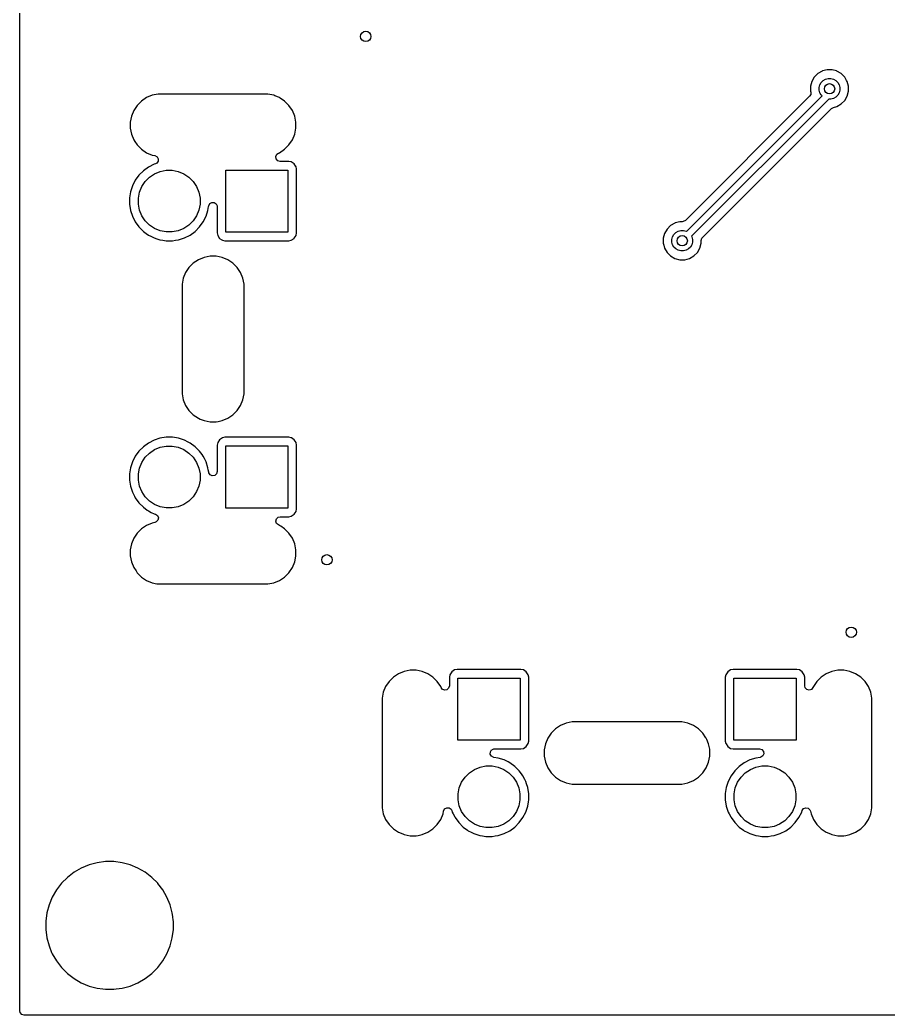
# Model space of a CAD drawing. Extents: x 45 to 205, y -97 to -37.
# Drawn here: x 45.4 to 70.57, y -96.6 to -67.75 of the extents above; entities that cross this region are included whole.
import ezdxf

# ---------------------------------------------------------------- set-up
doc = ezdxf.new("R2010")
doc.units = 0
doc.layers.add('BLACK', color=7, linetype='CONTINUOUS')

msp = doc.modelspace()

# ---------------------------------------------------------------- linework, layer by layer
at = {"layer": 'BLACK', "linetype": 'CONTINUOUS'}
for p, q in [((45.40049, -72.909518), (45.40049, -63.411374)), ((68.657538, -69.232124), (68.532015, -69.304595)), ((68.66902, -69.229047), (68.657538, -69.232124)), ((68.797552, -69.194607), (68.66902, -69.229047)), ((68.942502, -69.194607), (68.797552, -69.194607)), ((69.071033, -69.229047), (68.942502, -69.194607)), ((69.082516, -69.232124), (69.071033, -69.229047)), ((69.208038, -69.304595), (69.082515, -69.232124)), ((69.082515, -69.232124), (69.082516, -69.232124)), ((68.357043, -69.532622), (68.319527, -69.672632)), ((68.357044, -69.532618), (68.357043, -69.532622)), ((68.429515, -69.407095), (68.357044, -69.532618)), ((68.42952, -69.407089), (68.429515, -69.407095)), ((68.532009, -69.3046), (68.42952, -69.407089)), ((68.532015, -69.304595), (68.532009, -69.3046)), ((68.632021, -69.562479), (68.687399, -69.507101)), ((68.687399, -69.507101), (68.755222, -69.467943)), ((68.755222, -69.467943), (68.830869, -69.447674)), ((68.830869, -69.447674), (68.909185, -69.447674)), ((68.909185, -69.447674), (68.984832, -69.467943)), ((68.984832, -69.467943), (69.052655, -69.507101)), ((69.052655, -69.507101), (69.108033, -69.562479)), ((69.208044, -69.3046), (69.208038, -69.304595)), ((69.310533, -69.407089), (69.208044, -69.3046)), ((69.310538, -69.407095), (69.310533, -69.407089)), ((69.366212, -69.503526), (69.310538, -69.407095)), ((69.383011, -69.532622), (69.366212, -69.503526)), ((69.420527, -69.672632), (69.383011, -69.532622)), ((68.319527, -69.672632), (68.319527, -69.817582)), ((68.319527, -69.817582), (68.325779, -69.840918)), ((68.572594, -69.705949), (68.592863, -69.630302)), ((68.572594, -69.784265), (68.572594, -69.705949)), ((68.592863, -69.859912), (68.572594, -69.784265)), ((68.592863, -69.630302), (68.632021, -69.562479)), ((69.108033, -69.562479), (69.147191, -69.630302)), ((69.147191, -69.630302), (69.16746, -69.705949)), ((69.16746, -69.784265), (69.147191, -69.859912)), ((69.16746, -69.705949), (69.16746, -69.784265)), ((69.383011, -69.957592), (69.420527, -69.817582)), ((69.420527, -69.817582), (69.420527, -69.672632)), ((48.925971, -70.100669), (48.800557, -70.226086)), ((48.925977, -70.100664), (48.925971, -70.100669)), ((49.073447, -70.002125), (48.925977, -70.100664)), ((49.073461, -70.002118), (49.073447, -70.002125)), ((49.237319, -69.934242), (49.073461, -70.002118)), ((49.237329, -69.934239), (49.237319, -69.934242)), ((49.411297, -69.899631), (49.237329, -69.934239)), ((49.438717, -69.899631), (49.411297, -69.899631)), ((49.439657, -69.89957), (49.438717, -69.899631)), ((49.499982, -69.89957), (49.439657, -69.89957)), ((49.557565, -69.899569), (49.499982, -69.89957)), ((49.557568, -69.89957), (49.557565, -69.899569)), ((52.499982, -69.89957), (49.557568, -69.89957)), ((52.588676, -69.899569), (52.499982, -69.89957)), ((52.588678, -69.899569), (52.588676, -69.899569)), ((52.762661, -69.934173), (52.588678, -69.899569)), ((52.790165, -69.945565), (52.762661, -69.934173)), ((52.926549, -70.002054), (52.790165, -69.945565)), ((52.92655, -70.002055), (52.926548, -70.002054)), ((52.926548, -70.002054), (52.926549, -70.002054)), ((52.947531, -70.016074), (52.92655, -70.002055)), ((53.074043, -70.100603), (52.947531, -70.016074)), ((53.074046, -70.100606), (53.074043, -70.100603)), ((53.199482, -70.22604), (53.074046, -70.100606)), ((68.293686, -69.960691), (64.691127, -73.563251)), ((64.728068, -73.880569), (68.656462, -69.952176)), ((68.848942, -70.04254), (64.86949, -74.021991)), ((68.324117, -69.910766), (68.293686, -69.960691)), ((68.325779, -69.840918), (68.324117, -69.910766)), ((68.632021, -69.927735), (68.592863, -69.859912)), ((68.656462, -69.952176), (68.632021, -69.927735)), ((68.909185, -70.04254), (68.848942, -70.04254)), ((68.984832, -70.022271), (68.909185, -70.04254)), ((69.052655, -69.983113), (68.984832, -70.022271)), ((69.108033, -69.927735), (69.052655, -69.983113)), ((69.147191, -69.859912), (69.108033, -69.927735)), ((69.208042, -70.185616), (69.310536, -70.083122)), ((69.310536, -70.083122), (69.383011, -69.957592)), ((48.702007, -70.373579), (48.634137, -70.537435)), ((48.702013, -70.373568), (48.702007, -70.373579)), ((48.800555, -70.226088), (48.702013, -70.373568)), ((48.800557, -70.226086), (48.800555, -70.226088)), ((53.298036, -70.373534), (53.199482, -70.22604)), ((53.365922, -70.537422), (53.298036, -70.373534)), ((67.170348, -72.075391), (68.929434, -70.316305)), ((68.929434, -70.316305), (68.985017, -70.284214)), ((68.985017, -70.284214), (69.082512, -70.258091)), ((69.082512, -70.258091), (69.208042, -70.185616)), ((48.634132, -70.537452), (48.59953, -70.711409)), ((48.634137, -70.537435), (48.634132, -70.537452)), ((53.365922, -70.537426), (53.365922, -70.537422)), ((53.365923, -70.537427), (53.365922, -70.537426)), ((53.40053, -70.711401), (53.365923, -70.537427)), ((48.59953, -70.711409), (48.59953, -70.88879)), ((48.59953, -70.88879), (48.634132, -71.062747)), ((53.365922, -71.062778), (53.40053, -70.888796)), ((53.40053, -70.711404), (53.40053, -70.711401)), ((53.40053, -70.888796), (53.40053, -70.711404)), ((48.634132, -71.062747), (48.634137, -71.062764)), ((48.634137, -71.062764), (48.702007, -71.22662)), ((48.702007, -71.22662), (48.702009, -71.226625)), ((48.702009, -71.226625), (48.702011, -71.226628)), ((48.702011, -71.226628), (48.730643, -71.26948)), ((53.199482, -71.37416), (53.298036, -71.226666)), ((53.298036, -71.226666), (53.365922, -71.062778)), ((48.730643, -71.26948), (48.800555, -71.374111)), ((48.800555, -71.374111), (48.800557, -71.374113)), ((48.800557, -71.374113), (48.925971, -71.49953)), ((48.925971, -71.49953), (48.925977, -71.499535)), ((48.925977, -71.499535), (49.073447, -71.598074)), ((52.92655, -71.598145), (53.074046, -71.499594)), ((53.074046, -71.499594), (53.199482, -71.37416)), ((49.073447, -71.598074), (49.073451, -71.598076)), ((49.073451, -71.598076), (49.073457, -71.59808)), ((49.073457, -71.59808), (49.237329, -71.665961)), ((49.237329, -71.665961), (49.314334, -71.681279)), ((49.314334, -71.681279), (49.376243, -71.713665)), ((49.376243, -71.713665), (49.410816, -71.774382)), ((49.410816, -71.774382), (49.407075, -71.844151)), ((52.820208, -71.707923), (52.849233, -71.644367)), ((52.830152, -71.777081), (52.820208, -71.707923)), ((52.875907, -71.829885), (52.830152, -71.777081)), ((52.849233, -71.644367), (52.895495, -71.611008)), ((52.942946, -71.84957), (52.875907, -71.829885)), ((52.895495, -71.611008), (52.900913, -71.608763)), ((52.900913, -71.608763), (52.92655, -71.598145)), ((48.98049, -72.122515), (48.852435, -72.25057)), ((48.980495, -72.122511), (48.98049, -72.122515)), ((49.126992, -72.016076), (48.980495, -72.122511)), ((49.28835, -71.933859), (49.126992, -72.016076)), ((49.328458, -71.920827), (49.28835, -71.933859)), ((49.366208, -71.900822), (49.328458, -71.920827)), ((49.407075, -71.844151), (49.366208, -71.900822)), ((49.468734, -72.138824), (49.641775, -72.104404)), ((49.641775, -72.104404), (49.818205, -72.104404)), ((49.818205, -72.104404), (49.991246, -72.138824)), ((51.36999, -73.90007), (51.36999, -72.10007)), ((51.36999, -72.10007), (53.16999, -72.10007)), ((53.194664, -71.84957), (52.942946, -71.84957)), ((53.16999, -72.10007), (53.16999, -73.90007)), ((53.194667, -71.84957), (53.194664, -71.84957)), ((53.267725, -71.864102), (53.194667, -71.84957)), ((53.267729, -71.864103), (53.267725, -71.864102)), ((53.293659, -71.881429), (53.267729, -71.864103)), ((53.350591, -71.919469), (53.293659, -71.881429)), ((53.402935, -71.997809), (53.350591, -71.919469)), ((53.405956, -72.00233), (53.402935, -71.997809)), ((53.405957, -72.002334), (53.405956, -72.00233)), ((53.420489, -72.075391), (53.405957, -72.002334)), ((53.42049, -72.075393), (53.420489, -72.075391)), ((53.42049, -72.075396), (53.42049, -72.075393)), ((53.42049, -73.924744), (53.42049, -72.075396)), ((65.186804, -74.058936), (67.170348, -72.075391)), ((48.745996, -72.397072), (48.663778, -72.55843)), ((48.852431, -72.250575), (48.745996, -72.397072)), ((48.852435, -72.25057), (48.852431, -72.250575)), ((49.034281, -72.429116), (49.159036, -72.304361)), ((49.159036, -72.304361), (49.305733, -72.206341)), ((49.305733, -72.206341), (49.468734, -72.138824)), ((49.991246, -72.138824), (50.154247, -72.206341)), ((50.154247, -72.206341), (50.300944, -72.304361)), ((50.300944, -72.304361), (50.425699, -72.429116)), ((48.663777, -72.558433), (48.607819, -72.730659)), ((48.663778, -72.55843), (48.663777, -72.558433)), ((48.868744, -72.738814), (48.936261, -72.575813)), ((48.936261, -72.575813), (49.034281, -72.429116)), ((50.425699, -72.429116), (50.523719, -72.575813)), ((50.523719, -72.575813), (50.591236, -72.738814)), ((45.40049, -75.411306), (45.40049, -72.909518)), ((48.607819, -72.730659), (48.57949, -72.909518)), ((48.57949, -72.909518), (48.57949, -73.090621)), ((48.834324, -72.911855), (48.868744, -72.738814)), ((48.834324, -73.088285), (48.834324, -72.911855)), ((50.591236, -72.738814), (50.625656, -72.911855)), ((50.625656, -72.911855), (50.625656, -73.088285)), ((48.57949, -73.090621), (48.607819, -73.26948)), ((48.607819, -73.26948), (48.663777, -73.441706)), ((48.868744, -73.261326), (48.834324, -73.088285)), ((48.936261, -73.424327), (48.868744, -73.261326)), ((50.591236, -73.261326), (50.523719, -73.424327)), ((50.625656, -73.088285), (50.591236, -73.261326)), ((50.796201, -73.441709), (50.852161, -73.269479)), ((50.852161, -73.269479), (50.869944, -73.157201)), ((50.869944, -73.157201), (50.873017, -73.137803)), ((50.873017, -73.137803), (50.902946, -73.074668)), ((50.902946, -73.074668), (50.962258, -73.037737)), ((50.962258, -73.037737), (51.032121, -73.038735)), ((51.032121, -73.038735), (51.090353, -73.077345)), ((51.090353, -73.077345), (51.118467, -73.141309)), ((51.118467, -73.141309), (51.11949, -73.157201)), ((51.11949, -73.157201), (51.11949, -73.924748)), ((48.663777, -73.441706), (48.663778, -73.441709)), ((48.663778, -73.441709), (48.745996, -73.603067)), ((49.034281, -73.571024), (48.936261, -73.424327)), ((49.159036, -73.695779), (49.034281, -73.571024)), ((50.425699, -73.571024), (50.300944, -73.695779)), ((50.523719, -73.424327), (50.425699, -73.571024)), ((50.713986, -73.603064), (50.796201, -73.441709)), ((64.691127, -73.563251), (64.629804, -73.596736)), ((48.745996, -73.603067), (48.852431, -73.749564)), ((48.852431, -73.749564), (48.852435, -73.749569)), ((48.852435, -73.749569), (48.98049, -73.877624)), ((49.305733, -73.793799), (49.159036, -73.695779)), ((49.468734, -73.861316), (49.305733, -73.793799)), ((50.154247, -73.793799), (49.991246, -73.861316)), ((50.300944, -73.695779), (50.154247, -73.793799)), ((50.479491, -73.877623), (50.607543, -73.749571)), ((50.607543, -73.749571), (50.713986, -73.603064)), ((64.159478, -73.812058), (64.087007, -73.937581)), ((64.159483, -73.812052), (64.159478, -73.812058)), ((64.261972, -73.709563), (64.159483, -73.812052)), ((64.261978, -73.709558), (64.261972, -73.709563)), ((64.387501, -73.637087), (64.261978, -73.709558)), ((64.398983, -73.63401), (64.387501, -73.637087)), ((64.527515, -73.59957), (64.398983, -73.63401)), ((64.485185, -73.872906), (64.560832, -73.852637)), ((64.603446, -73.59957), (64.527515, -73.59957)), ((64.560832, -73.852637), (64.639148, -73.852637)), ((64.629804, -73.596736), (64.603446, -73.59957)), ((64.639148, -73.852637), (64.714795, -73.872906)), ((48.98049, -73.877624), (48.980495, -73.877628)), ((48.980495, -73.877628), (49.06302, -73.937585)), ((49.06302, -73.937585), (49.126996, -73.984066)), ((49.126996, -73.984066), (49.199903, -74.021214)), ((49.199903, -74.021214), (49.28835, -74.066281)), ((49.28835, -74.066281), (49.288353, -74.066282)), ((49.288353, -74.066282), (49.374466, -74.094261)), ((49.374466, -74.094261), (49.460581, -74.122241)), ((49.460581, -74.122241), (49.543419, -74.135361)), ((49.641775, -73.895736), (49.468734, -73.861316)), ((49.543419, -74.135361), (49.639439, -74.15057)), ((49.818205, -73.895736), (49.641775, -73.895736)), ((49.991246, -73.861316), (49.818205, -73.895736)), ((49.820541, -74.15057), (49.9123, -74.136036)), ((49.9123, -74.136036), (49.999399, -74.122241)), ((49.999399, -74.122241), (50.171629, -74.066281)), ((50.171629, -74.066281), (50.332984, -73.984066)), ((50.332984, -73.984066), (50.479491, -73.877623)), ((51.11949, -73.924748), (51.134022, -73.997805)), ((51.134022, -73.997805), (51.134023, -73.997809)), ((51.134023, -73.997809), (51.134024, -73.99781)), ((51.134024, -73.99781), (51.189389, -74.080671)), ((51.189389, -74.080671), (51.251604, -74.122241)), ((51.251604, -74.122241), (51.27225, -74.136036)), ((51.27225, -74.136036), (51.272254, -74.136037)), ((51.272254, -74.136037), (51.345311, -74.150569)), ((53.16999, -73.90007), (51.36999, -73.90007)), ((53.194667, -74.150569), (53.26773, -74.136036)), ((53.26773, -74.136036), (53.350591, -74.080671)), ((53.350591, -74.080671), (53.352646, -74.077595)), ((53.352646, -74.077595), (53.405956, -73.99781)), ((53.405956, -73.99781), (53.42049, -73.924744)), ((64.087006, -73.937585), (64.04949, -74.077595)), ((64.04949, -74.077595), (64.04949, -74.222545)), ((64.087007, -73.937581), (64.087006, -73.937585)), ((64.302557, -74.110912), (64.322826, -74.035265)), ((64.302557, -74.189228), (64.302557, -74.110912)), ((64.322826, -74.035265), (64.361984, -73.967442)), ((64.361984, -73.967442), (64.417362, -73.912064)), ((64.417362, -73.912064), (64.485185, -73.872906)), ((64.714795, -73.872906), (64.728068, -73.880569)), ((64.86949, -74.021991), (64.877154, -74.035265)), ((64.877154, -74.035265), (64.897423, -74.110912)), ((64.897423, -74.110912), (64.897423, -74.189228)), ((65.15049, -74.146612), (65.170175, -74.079573)), ((65.15049, -74.222545), (65.15049, -74.146612)), ((65.170175, -74.079573), (65.186804, -74.058936)), ((49.639439, -74.15057), (49.639444, -74.15057)), ((49.639444, -74.15057), (49.820541, -74.15057)), ((51.345311, -74.150569), (51.345314, -74.15057)), ((51.345314, -74.15057), (51.345316, -74.15057)), ((51.345316, -74.15057), (53.194666, -74.15057)), ((53.194666, -74.15057), (53.194667, -74.150569)), ((64.04949, -74.222545), (64.064732, -74.279428)), ((64.064732, -74.279428), (64.087007, -74.362558)), ((64.087007, -74.362558), (64.159478, -74.488081)), ((64.322826, -74.264875), (64.302557, -74.189228)), ((64.361984, -74.332698), (64.322826, -74.264875)), ((64.417362, -74.388076), (64.361984, -74.332698)), ((64.485185, -74.427234), (64.417362, -74.388076)), ((64.560832, -74.447503), (64.485185, -74.427234)), ((64.714795, -74.427234), (64.639148, -74.447503)), ((64.782618, -74.388076), (64.714795, -74.427234)), ((64.837996, -74.332698), (64.782618, -74.388076)), ((64.877154, -74.264875), (64.837996, -74.332698)), ((64.897423, -74.189228), (64.877154, -74.264875)), ((65.040499, -74.488085), (65.112974, -74.362555)), ((65.112974, -74.362555), (65.15049, -74.222545)), ((50.57344, -74.701992), (50.425959, -74.800537)), ((50.573453, -74.701985), (50.57344, -74.701992)), ((50.737326, -74.634108), (50.573453, -74.701985)), ((50.737335, -74.634105), (50.737326, -74.634108)), ((50.9113, -74.599502), (50.737335, -74.634105)), ((50.911303, -74.599502), (50.9113, -74.599502)), ((51.088685, -74.599502), (50.911303, -74.599502)), ((51.088688, -74.599502), (51.088685, -74.599502)), ((51.262652, -74.634105), (51.088688, -74.599502)), ((51.262661, -74.634108), (51.262652, -74.634105)), ((51.426534, -74.701985), (51.262661, -74.634108)), ((51.426547, -74.701992), (51.426534, -74.701985)), ((51.574028, -74.800537), (51.426547, -74.701992)), ((64.159478, -74.488081), (64.15948, -74.488083)), ((64.15948, -74.488083), (64.159481, -74.488085)), ((64.159481, -74.488085), (64.261975, -74.590579)), ((64.261975, -74.590579), (64.261976, -74.59058)), ((64.261976, -74.59058), (64.261978, -74.590581)), ((64.261978, -74.590581), (64.387501, -74.663052)), ((64.387501, -74.663052), (64.387502, -74.663052)), ((64.387502, -74.663052), (64.387505, -74.663054)), ((64.387505, -74.663054), (64.527515, -74.70057)), ((64.527515, -74.70057), (64.527518, -74.70057)), ((64.527518, -74.70057), (64.672462, -74.70057)), ((64.639148, -74.447503), (64.560832, -74.447503)), ((64.672462, -74.70057), (64.672465, -74.70057)), ((64.672465, -74.70057), (64.812475, -74.663054)), ((64.812475, -74.663054), (64.938005, -74.590579)), ((64.938005, -74.590579), (65.040499, -74.488085)), ((50.300529, -74.925967), (50.201984, -75.073448)), ((50.300532, -74.925963), (50.300529, -74.925967)), ((50.425955, -74.80054), (50.300532, -74.925963)), ((50.425959, -74.800537), (50.425955, -74.80054)), ((51.574032, -74.80054), (51.574028, -74.800537)), ((51.699455, -74.925963), (51.574032, -74.80054)), ((51.699458, -74.925967), (51.699455, -74.925963)), ((51.798003, -75.073448), (51.699458, -74.925967)), ((50.134097, -75.237343), (50.099494, -75.411306)), ((50.1341, -75.237334), (50.134097, -75.237343)), ((50.201977, -75.073461), (50.1341, -75.237334)), ((50.201984, -75.073448), (50.201977, -75.073461)), ((51.79801, -75.073461), (51.798003, -75.073448)), ((51.865887, -75.237334), (51.79801, -75.073461)), ((51.86589, -75.237343), (51.865887, -75.237334)), ((51.900493, -75.411306), (51.86589, -75.237343)), ((45.40049, -80.909518), (45.40049, -75.411306)), ((50.099494, -75.411306), (50.099494, -78.588697)), ((51.900494, -75.411308), (51.900493, -75.411306)), ((51.900494, -75.411311), (51.900494, -75.411308)), ((51.900494, -75.447275), (51.900494, -75.411311)), ((51.900494, -78.442419), (51.900494, -75.447275)), ((51.900494, -78.500002), (51.900494, -78.442419)), ((50.099494, -78.588697), (50.134097, -78.76266)), ((50.134097, -78.76266), (50.1341, -78.762669)), ((50.1341, -78.762669), (50.201977, -78.926542)), ((51.798007, -78.926549), (51.865888, -78.762668)), ((51.865888, -78.762668), (51.900494, -78.588693)), ((51.900494, -78.588693), (51.900494, -78.500002)), ((50.201977, -78.926542), (50.201984, -78.926555)), ((50.201984, -78.926555), (50.300529, -79.074036)), ((51.699458, -79.074037), (51.798007, -78.926549)), ((50.300529, -79.074036), (50.300532, -79.07404)), ((50.300532, -79.07404), (50.425955, -79.199463)), ((50.425955, -79.199463), (50.425959, -79.199466)), ((50.425959, -79.199466), (50.57344, -79.298011)), ((50.57344, -79.298011), (50.573453, -79.298018)), ((50.573453, -79.298018), (50.630418, -79.321613)), ((50.630418, -79.321613), (50.737328, -79.365896)), ((51.26266, -79.365896), (51.426541, -79.298015)), ((51.426541, -79.298015), (51.574029, -79.199466)), ((51.574029, -79.199466), (51.699458, -79.074037)), ((50.737328, -79.365896), (50.73733, -79.365896)), ((50.73733, -79.365896), (50.737335, -79.365898)), ((50.737335, -79.365898), (50.911298, -79.400501)), ((50.911298, -79.400501), (50.911301, -79.400502)), ((50.911301, -79.400502), (50.911303, -79.400502)), ((50.911303, -79.400502), (51.088687, -79.400502)), ((51.088687, -79.400502), (51.088688, -79.400501)), ((51.088688, -79.400501), (51.146676, -79.388966)), ((51.146676, -79.388966), (51.262652, -79.365898)), ((51.262652, -79.365898), (51.262655, -79.365896)), ((51.262655, -79.365896), (51.26266, -79.365896)), ((49.460579, -79.877899), (49.288353, -79.933857)), ((49.639439, -79.84957), (49.460579, -79.877899)), ((49.639444, -79.84957), (49.639439, -79.84957)), ((49.820536, -79.84957), (49.639444, -79.84957)), ((49.820541, -79.84957), (49.820536, -79.84957)), ((49.9994, -79.877899), (49.820541, -79.84957)), ((50.171626, -79.933857), (49.9994, -79.877899)), ((51.27225, -79.864103), (51.189389, -79.919469)), ((51.272254, -79.864102), (51.27225, -79.864103)), ((51.345313, -79.84957), (51.272254, -79.864102)), ((51.345316, -79.84957), (51.345313, -79.84957)), ((53.194664, -79.84957), (51.345316, -79.84957)), ((53.194667, -79.84957), (53.194664, -79.84957)), ((53.267725, -79.864102), (53.194667, -79.84957)), ((53.267729, -79.864103), (53.267725, -79.864102)), ((53.269393, -79.865215), (53.267729, -79.864103)), ((53.350591, -79.919469), (53.269393, -79.865215)), ((48.98049, -80.122515), (48.852435, -80.25057)), ((48.980495, -80.122511), (48.98049, -80.122515)), ((49.126992, -80.016076), (48.980495, -80.122511)), ((49.28835, -79.933858), (49.126992, -80.016076)), ((49.159036, -80.304361), (49.305733, -80.206341)), ((49.288353, -79.933857), (49.28835, -79.933858)), ((49.305733, -80.206341), (49.468734, -80.138824)), ((49.468734, -80.138824), (49.641775, -80.104404)), ((49.641775, -80.104404), (49.818205, -80.104404)), ((49.818205, -80.104404), (49.991246, -80.138824)), ((49.991246, -80.138824), (50.154247, -80.206341)), ((50.154247, -80.206341), (50.300944, -80.304361)), ((50.171629, -79.933858), (50.171626, -79.933857)), ((50.28129, -79.989734), (50.171629, -79.933858)), ((50.332984, -80.016074), (50.28129, -79.989734)), ((50.332986, -80.016075), (50.332984, -80.016074)), ((50.332987, -80.016076), (50.332986, -80.016075)), ((50.479484, -80.122511), (50.332987, -80.016076)), ((50.479489, -80.122515), (50.479484, -80.122511)), ((50.607544, -80.25057), (50.479489, -80.122515)), ((51.134022, -80.002334), (51.11949, -80.075391)), ((51.11949, -80.075391), (51.11949, -80.842938)), ((51.134023, -80.00233), (51.134022, -80.002334)), ((51.189389, -79.919469), (51.134023, -80.00233)), ((51.36999, -81.90007), (51.36999, -80.10007)), ((51.36999, -80.10007), (53.16999, -80.10007)), ((53.16999, -80.10007), (53.16999, -81.90007)), ((53.405956, -80.00233), (53.350591, -79.919469)), ((53.405957, -80.002334), (53.405956, -80.00233)), ((53.420489, -80.075391), (53.405957, -80.002334)), ((53.42049, -80.075393), (53.420489, -80.075391)), ((53.42049, -80.075396), (53.42049, -80.075393)), ((53.42049, -81.924744), (53.42049, -80.075396)), ((48.745996, -80.397072), (48.663778, -80.55843)), ((48.852431, -80.250575), (48.745996, -80.397072)), ((48.852435, -80.25057), (48.852431, -80.250575)), ((48.936261, -80.575813), (49.034281, -80.429116)), ((49.034281, -80.429116), (49.159036, -80.304361)), ((50.300944, -80.304361), (50.425699, -80.429116)), ((50.425699, -80.429116), (50.523719, -80.575813)), ((50.607548, -80.250575), (50.607544, -80.25057)), ((50.679441, -80.349529), (50.607548, -80.250575)), ((50.713986, -80.397076), (50.679441, -80.349529)), ((50.747096, -80.462058), (50.713986, -80.397076)), ((50.796201, -80.55843), (50.747096, -80.462058)), ((48.607819, -80.730659), (48.57949, -80.909518)), ((48.663777, -80.558433), (48.607819, -80.730659)), ((48.663778, -80.55843), (48.663777, -80.558433)), ((48.834324, -80.911855), (48.868744, -80.738814)), ((48.868744, -80.738814), (48.936261, -80.575813)), ((50.523719, -80.575813), (50.591236, -80.738814)), ((50.591236, -80.738814), (50.625656, -80.911855)), ((50.796201, -80.558431), (50.796201, -80.55843)), ((50.852161, -80.730661), (50.796201, -80.558431)), ((50.861675, -80.790734), (50.852161, -80.730661)), ((45.40049, -87.411374), (45.40049, -80.909518)), ((48.57949, -80.909518), (48.57949, -81.090621)), ((48.834324, -81.088285), (48.834324, -80.911855)), ((50.625656, -80.911855), (50.625656, -81.088285)), ((50.873017, -80.862336), (50.861675, -80.790734)), ((50.876513, -80.877873), (50.873017, -80.862336)), ((50.914287, -80.936651), (50.876513, -80.877873)), ((50.977843, -80.965676), (50.914287, -80.936651)), ((51.047001, -80.955732), (50.977843, -80.965676)), ((51.099805, -80.909977), (51.047001, -80.955732)), ((51.11949, -80.842938), (51.099805, -80.909977)), ((48.57949, -81.090621), (48.607819, -81.26948)), ((48.607819, -81.26948), (48.663777, -81.441706)), ((48.868744, -81.261326), (48.834324, -81.088285)), ((48.936261, -81.424327), (48.868744, -81.261326)), ((50.591236, -81.261326), (50.523719, -81.424327)), ((50.625656, -81.088285), (50.591236, -81.261326)), ((48.663777, -81.441706), (48.663778, -81.441709)), ((48.663778, -81.441709), (48.701074, -81.514905)), ((48.701074, -81.514905), (48.721528, -81.555048)), ((48.721528, -81.555048), (48.745996, -81.603067)), ((48.745996, -81.603067), (48.852431, -81.749564)), ((49.034281, -81.571024), (48.936261, -81.424327)), ((49.159036, -81.695779), (49.034281, -81.571024)), ((50.425699, -81.571024), (50.300944, -81.695779)), ((50.523719, -81.424327), (50.425699, -81.571024)), ((48.852431, -81.749564), (48.852435, -81.749569)), ((48.852435, -81.749569), (48.98049, -81.877624)), ((48.98049, -81.877624), (48.980495, -81.877628)), ((48.980495, -81.877628), (49.090932, -81.957864)), ((49.305733, -81.793799), (49.159036, -81.695779)), ((49.468734, -81.861316), (49.305733, -81.793799)), ((49.641775, -81.895736), (49.468734, -81.861316)), ((49.818205, -81.895736), (49.641775, -81.895736)), ((49.991246, -81.861316), (49.818205, -81.895736)), ((50.154247, -81.793799), (49.991246, -81.861316)), ((50.300944, -81.695779), (50.154247, -81.793799)), ((53.16999, -81.90007), (51.36999, -81.90007)), ((53.405956, -81.99781), (53.42049, -81.924744)), ((49.090932, -81.957864), (49.126996, -81.984066)), ((49.126996, -81.984066), (49.206725, -82.02469)), ((49.206725, -82.02469), (49.28835, -82.066281)), ((49.28835, -82.066281), (49.288356, -82.066283)), ((49.288356, -82.066283), (49.328572, -82.07935)), ((49.328572, -82.07935), (49.386248, -82.118787)), ((49.386248, -82.118787), (49.413447, -82.183145)), ((49.413447, -82.183145), (49.401533, -82.251992)), ((52.81888, -82.278998), (52.836158, -82.211298)), ((52.836158, -82.211298), (52.887295, -82.163687)), ((52.887295, -82.163687), (52.942801, -82.15057)), ((52.942801, -82.15057), (53.194666, -82.15057)), ((53.194666, -82.15057), (53.194667, -82.150569)), ((53.194667, -82.150569), (53.26773, -82.136036)), ((53.26773, -82.136036), (53.350591, -82.080671)), ((53.350591, -82.080671), (53.405956, -81.99781)), ((48.925971, -82.500669), (48.800557, -82.626086)), ((48.925977, -82.500664), (48.925971, -82.500669)), ((49.073447, -82.402125), (48.925977, -82.500664)), ((49.073461, -82.402118), (49.073447, -82.402125)), ((49.237319, -82.334242), (49.073461, -82.402118)), ((49.237329, -82.334239), (49.237319, -82.334242)), ((49.238153, -82.334075), (49.237329, -82.334239)), ((49.314449, -82.318897), (49.238153, -82.334075)), ((49.354289, -82.303468), (49.314449, -82.318897)), ((49.401533, -82.251992), (49.354289, -82.303468)), ((52.840946, -82.345292), (52.81888, -82.278998)), ((52.89535, -82.389132), (52.840946, -82.345292)), ((52.926549, -82.402054), (52.89535, -82.389132)), ((52.92655, -82.402055), (52.926548, -82.402054)), ((52.926548, -82.402054), (52.926549, -82.402054)), ((52.962056, -82.425779), (52.92655, -82.402055)), ((53.074043, -82.500603), (52.962056, -82.425779)), ((53.074046, -82.500606), (53.074043, -82.500603)), ((53.199482, -82.62604), (53.074046, -82.500606)), ((48.702007, -82.773579), (48.634137, -82.937435)), ((48.702013, -82.773568), (48.702007, -82.773579)), ((48.800555, -82.626088), (48.702013, -82.773568)), ((48.800557, -82.626086), (48.800555, -82.626088)), ((53.298036, -82.773534), (53.199482, -82.62604)), ((53.365922, -82.937422), (53.298036, -82.773534)), ((48.634132, -82.937452), (48.59953, -83.111409)), ((48.634137, -82.937435), (48.634132, -82.937452)), ((53.365922, -82.937426), (53.365922, -82.937422)), ((53.365923, -82.937427), (53.365922, -82.937426)), ((53.40053, -83.111401), (53.365923, -82.937427)), ((48.59953, -83.111409), (48.59953, -83.28879)), ((48.59953, -83.28879), (48.634132, -83.462747)), ((53.377247, -83.405842), (53.40053, -83.288798)), ((53.40053, -83.288798), (53.40053, -83.111401)), ((48.634132, -83.462747), (48.634137, -83.462764)), ((48.634137, -83.462764), (48.702007, -83.62662)), ((48.702007, -83.62662), (48.702009, -83.626625)), ((48.702009, -83.626625), (48.702011, -83.626628)), ((48.702011, -83.626628), (48.766054, -83.722477)), ((53.199482, -83.77416), (53.298036, -83.626666)), ((53.298036, -83.626666), (53.365922, -83.462778)), ((53.365922, -83.462778), (53.377247, -83.405842)), ((48.766054, -83.722477), (48.800555, -83.774111)), ((48.800555, -83.774111), (48.800557, -83.774113)), ((48.800557, -83.774113), (48.925971, -83.89953)), ((48.925971, -83.89953), (48.925977, -83.899535)), ((48.925977, -83.899535), (49.073447, -83.998074)), ((52.92655, -83.998145), (53.074046, -83.899594)), ((53.074046, -83.899594), (53.199482, -83.77416)), ((49.073447, -83.998074), (49.073451, -83.998076)), ((49.073451, -83.998076), (49.073457, -83.99808)), ((49.073457, -83.99808), (49.237329, -84.065961)), ((49.237329, -84.065961), (49.368092, -84.091973)), ((49.368092, -84.091973), (49.411294, -84.100568)), ((49.411294, -84.100568), (49.411295, -84.100568)), ((49.411295, -84.100568), (49.435426, -84.100568)), ((49.435426, -84.100568), (49.447258, -84.100568)), ((49.447258, -84.100568), (49.447263, -84.10057)), ((49.447263, -84.10057), (49.499982, -84.10057)), ((49.499982, -84.10057), (49.557565, -84.100571)), ((49.557565, -84.100571), (49.557568, -84.10057)), ((49.557568, -84.10057), (52.44856, -84.10057)), ((52.44856, -84.10057), (52.44876, -84.100629)), ((52.44876, -84.100629), (52.499982, -84.100629)), ((52.499982, -84.100629), (52.499982, -84.10063)), ((52.499982, -84.10063), (52.588678, -84.100631)), ((52.588678, -84.100631), (52.762661, -84.066027)), ((52.762661, -84.066027), (52.92655, -83.998145)), ((56.225951, -86.800608), (56.100528, -86.926031)), ((56.225955, -86.800605), (56.225951, -86.800608)), ((56.373436, -86.70206), (56.225955, -86.800605)), ((56.373449, -86.702053), (56.373436, -86.70206)), ((56.537322, -86.634176), (56.373449, -86.702053)), ((56.537331, -86.634173), (56.537322, -86.634176)), ((56.711296, -86.59957), (56.537331, -86.634173)), ((56.711299, -86.59957), (56.711296, -86.59957)), ((56.888681, -86.59957), (56.711299, -86.59957)), ((56.888684, -86.59957), (56.888681, -86.59957)), ((57.062648, -86.634173), (56.888684, -86.59957)), ((57.062657, -86.634176), (57.062648, -86.634173)), ((57.22653, -86.702053), (57.062657, -86.634176)), ((57.226543, -86.70206), (57.22653, -86.702053)), ((57.374024, -86.800605), (57.226543, -86.70206)), ((57.374028, -86.800608), (57.374024, -86.800605)), ((57.499451, -86.926031), (57.374028, -86.800608)), ((57.864022, -86.732334), (57.84949, -86.805391)), ((57.84949, -86.805391), (57.84949, -87.057276)), ((57.864023, -86.73233), (57.864022, -86.732334)), ((57.919389, -86.649469), (57.864023, -86.73233)), ((58.00225, -86.594103), (57.919389, -86.649469)), ((58.002254, -86.594102), (58.00225, -86.594103)), ((58.075313, -86.57957), (58.002254, -86.594102)), ((58.075316, -86.57957), (58.075313, -86.57957)), ((59.924664, -86.57957), (58.075316, -86.57957)), ((58.09999, -88.63007), (58.09999, -86.83007)), ((58.09999, -86.83007), (59.89999, -86.83007)), ((59.89999, -86.83007), (59.89999, -88.63007)), ((59.924667, -86.57957), (59.924664, -86.57957)), ((59.997725, -86.594102), (59.924667, -86.57957)), ((59.997729, -86.594103), (59.997725, -86.594102)), ((59.99773, -86.594104), (59.997729, -86.594103)), ((60.080591, -86.649469), (59.99773, -86.594104)), ((60.135956, -86.73233), (60.080591, -86.649469)), ((60.135957, -86.732334), (60.135956, -86.73233)), ((60.150489, -86.805391), (60.135957, -86.732334)), ((60.15049, -86.805393), (60.150489, -86.805391)), ((60.15049, -86.805396), (60.15049, -86.805393)), ((60.15049, -88.654744), (60.15049, -86.805396)), ((65.864022, -86.732334), (65.84949, -86.805391)), ((65.84949, -86.805391), (65.84949, -88.654748)), ((65.864023, -86.73233), (65.864022, -86.732334)), ((65.919389, -86.649469), (65.864023, -86.73233)), ((66.00225, -86.594103), (65.919389, -86.649469)), ((66.002254, -86.594102), (66.00225, -86.594103)), ((66.075313, -86.57957), (66.002254, -86.594102)), ((66.075316, -86.57957), (66.075313, -86.57957)), ((67.924664, -86.57957), (66.075316, -86.57957)), ((66.09999, -88.63007), (66.09999, -86.83007)), ((66.09999, -86.83007), (67.89999, -86.83007)), ((67.89999, -86.83007), (67.89999, -88.63007)), ((67.924667, -86.57957), (67.924664, -86.57957)), ((67.997725, -86.594102), (67.924667, -86.57957)), ((67.997729, -86.594103), (67.997725, -86.594102)), ((67.99773, -86.594104), (67.997729, -86.594103)), ((68.080591, -86.649469), (67.99773, -86.594104)), ((68.135956, -86.73233), (68.080591, -86.649469)), ((68.135957, -86.732334), (68.135956, -86.73233)), ((68.150489, -86.805391), (68.135957, -86.732334)), ((68.15049, -86.805393), (68.150489, -86.805391)), ((68.15049, -87.057276), (68.15049, -86.805393)), ((68.625951, -86.800608), (68.500528, -86.926031)), ((68.625955, -86.800605), (68.625951, -86.800608)), ((68.773436, -86.70206), (68.625955, -86.800605)), ((68.773449, -86.702053), (68.773436, -86.70206)), ((68.937322, -86.634176), (68.773449, -86.702053)), ((68.937331, -86.634173), (68.937322, -86.634176)), ((69.111296, -86.59957), (68.937331, -86.634173)), ((69.111299, -86.59957), (69.111296, -86.59957)), ((69.288681, -86.59957), (69.111299, -86.59957)), ((69.288684, -86.59957), (69.288681, -86.59957)), ((69.462648, -86.634173), (69.288684, -86.59957)), ((69.462657, -86.634176), (69.462648, -86.634173)), ((69.62653, -86.702053), (69.462657, -86.634176)), ((69.626543, -86.70206), (69.62653, -86.702053)), ((69.774024, -86.800605), (69.626543, -86.70206)), ((69.774028, -86.800608), (69.774024, -86.800605)), ((69.899451, -86.926031), (69.774028, -86.800608)), ((56.001973, -87.073529), (55.934096, -87.237402)), ((56.00198, -87.073516), (56.001973, -87.073529)), ((56.100525, -86.926035), (56.00198, -87.073516)), ((56.100528, -86.926031), (56.100525, -86.926035)), ((57.499454, -86.926035), (57.499451, -86.926031)), ((57.597999, -87.073516), (57.499454, -86.926035)), ((57.598006, -87.073529), (57.597999, -87.073516)), ((57.610929, -87.104728), (57.598006, -87.073529)), ((57.644287, -87.150989), (57.610929, -87.104728)), ((57.829805, -87.124315), (57.777001, -87.17007)), ((57.84949, -87.057276), (57.829805, -87.124315)), ((68.163606, -87.112781), (68.15049, -87.057276)), ((68.211217, -87.163918), (68.163606, -87.112781)), ((68.389051, -87.104728), (68.34521, -87.159132)), ((68.401973, -87.073529), (68.389051, -87.104728)), ((68.40198, -87.073516), (68.401973, -87.073529)), ((68.500525, -86.926035), (68.40198, -87.073516)), ((68.500528, -86.926031), (68.500525, -86.926035)), ((69.899454, -86.926035), (69.899451, -86.926031)), ((69.997999, -87.073516), (69.899454, -86.926035)), ((69.998006, -87.073529), (69.997999, -87.073516)), ((70.065883, -87.237402), (69.998006, -87.073529)), ((45.40049, -93.878713), (45.40049, -87.411374)), ((55.934093, -87.237411), (55.89949, -87.411374)), ((55.89949, -87.411374), (55.89949, -90.588765)), ((55.934096, -87.237402), (55.934093, -87.237411)), ((57.707843, -87.180014), (57.644287, -87.150989)), ((57.777001, -87.17007), (57.707843, -87.180014)), ((68.278916, -87.181197), (68.211217, -87.163918)), ((68.34521, -87.159132), (68.278916, -87.181197)), ((70.065886, -87.237411), (70.065883, -87.237402)), ((70.100489, -87.411374), (70.065886, -87.237411)), ((70.10049, -87.411376), (70.100489, -87.411374)), ((70.10049, -90.588763), (70.10049, -87.411376)), ((61.073448, -88.201987), (60.92596, -88.300537)), ((61.237318, -88.134107), (61.073448, -88.201987)), ((61.237329, -88.134104), (61.237318, -88.134107)), ((61.411295, -88.099498), (61.237329, -88.134104)), ((61.551337, -88.099497), (61.411295, -88.099498)), ((61.551355, -88.099502), (61.551337, -88.099497)), ((64.499989, -88.099502), (61.551355, -88.099502)), ((64.588679, -88.099501), (64.499989, -88.099502)), ((64.588681, -88.099501), (64.588679, -88.099501)), ((64.762657, -88.134105), (64.588681, -88.099501)), ((64.762659, -88.134106), (64.762657, -88.134105)), ((64.762667, -88.134108), (64.762659, -88.134106)), ((64.926531, -88.201982), (64.762667, -88.134108)), ((64.926536, -88.201984), (64.926531, -88.201982)), ((64.926539, -88.201986), (64.926536, -88.201984)), ((65.074029, -88.300534), (64.926539, -88.201986)), ((60.701982, -88.573457), (60.634103, -88.737333)), ((60.800531, -88.425968), (60.701982, -88.573457)), ((60.92596, -88.300537), (60.800531, -88.425968)), ((65.199459, -88.425962), (65.074029, -88.300534)), ((65.287974, -88.558433), (65.199459, -88.425962)), ((65.29801, -88.573453), (65.287974, -88.558433)), ((65.313387, -88.610576), (65.29801, -88.573453)), ((59.89999, -88.63007), (58.09999, -88.63007)), ((59.99773, -88.866036), (60.080591, -88.810671)), ((60.080591, -88.810671), (60.135956, -88.72781)), ((60.135956, -88.72781), (60.15049, -88.654744)), ((60.6341, -88.737342), (60.599498, -88.911304)), ((60.634103, -88.737333), (60.6341, -88.737342)), ((65.365892, -88.737333), (65.313387, -88.610576)), ((65.396485, -88.891134), (65.365892, -88.737333)), ((65.84949, -88.654748), (65.864022, -88.727805)), ((65.864022, -88.727805), (65.864023, -88.727809)), ((65.864023, -88.727809), (65.870393, -88.737342)), ((65.870393, -88.737342), (65.919389, -88.810671)), ((65.919389, -88.810671), (66.00225, -88.866036)), ((67.89999, -88.63007), (66.09999, -88.63007)), ((59.037657, -89.037802), (59.038655, -88.967939)), ((59.074588, -89.097114), (59.037657, -89.037802)), ((59.038655, -88.967939), (59.076206, -88.911304)), ((59.137723, -89.127043), (59.074588, -89.097114)), ((59.076206, -88.911304), (59.077265, -88.909707)), ((59.077265, -88.909707), (59.141229, -88.881593)), ((59.2694, -89.147899), (59.137723, -89.127043)), ((59.141229, -88.881593), (59.157121, -88.88057)), ((59.157121, -88.88057), (59.924666, -88.88057)), ((59.441626, -89.203857), (59.2694, -89.147899)), ((59.924666, -88.88057), (59.924667, -88.880569)), ((59.924667, -88.880569), (59.99773, -88.866036)), ((60.599498, -88.911304), (60.599498, -89.088695)), ((60.599498, -89.088695), (60.6341, -89.262657)), ((65.365892, -89.262667), (65.400498, -89.088692)), ((65.400497, -88.911303), (65.396485, -88.891134)), ((65.400498, -88.911305), (65.400497, -88.911303)), ((65.400498, -88.911308), (65.400498, -88.911305)), ((65.400498, -89.088692), (65.400498, -88.911308)), ((66.00225, -88.866036), (66.002254, -88.866037)), ((66.002254, -88.866037), (66.075311, -88.880569)), ((66.075311, -88.880569), (66.075314, -88.88057)), ((66.075314, -88.88057), (66.842859, -88.88057)), ((66.730579, -89.147899), (66.558353, -89.203857)), ((66.862257, -89.127043), (66.730579, -89.147899)), ((66.842859, -88.88057), (66.909898, -88.900255)), ((66.877794, -89.123547), (66.862257, -89.127043)), ((66.936572, -89.085773), (66.877794, -89.123547)), ((66.909898, -88.900255), (66.955653, -88.953059)), ((66.965597, -89.022217), (66.936572, -89.085773)), ((66.955653, -88.953059), (66.965597, -89.022217)), ((58.575733, -89.476341), (58.738734, -89.408824)), ((58.738734, -89.408824), (58.911775, -89.374404)), ((58.911775, -89.374404), (59.088205, -89.374404)), ((59.088205, -89.374404), (59.261246, -89.408824)), ((59.261246, -89.408824), (59.424247, -89.476341)), ((59.441629, -89.203858), (59.441626, -89.203857)), ((59.55129, -89.259734), (59.441629, -89.203858)), ((59.602984, -89.286074), (59.55129, -89.259734)), ((59.602986, -89.286075), (59.602984, -89.286074)), ((59.602987, -89.286076), (59.602986, -89.286075)), ((59.749484, -89.392511), (59.602987, -89.286076)), ((59.749489, -89.392515), (59.749484, -89.392511)), ((59.877544, -89.52057), (59.749489, -89.392515)), ((60.6341, -89.262657), (60.634103, -89.262666)), ((60.634103, -89.262666), (60.701982, -89.426542)), ((60.701982, -89.426542), (60.701983, -89.426544)), ((60.701983, -89.426544), (60.701984, -89.426545)), ((60.701984, -89.426545), (60.800532, -89.574033)), ((65.199459, -89.574038), (65.298009, -89.426549)), ((65.298009, -89.426549), (65.365892, -89.262667)), ((66.25049, -89.392515), (66.122435, -89.52057)), ((66.250495, -89.392511), (66.25049, -89.392515)), ((66.396992, -89.286076), (66.250495, -89.392511)), ((66.55835, -89.203858), (66.396992, -89.286076)), ((66.558353, -89.203857), (66.55835, -89.203858)), ((66.575733, -89.476341), (66.738734, -89.408824)), ((66.738734, -89.408824), (66.911775, -89.374404)), ((66.911775, -89.374404), (67.088205, -89.374404)), ((67.088205, -89.374404), (67.261246, -89.408824)), ((67.261246, -89.408824), (67.424247, -89.476341)), ((58.206261, -89.845813), (58.304281, -89.699116)), ((58.304281, -89.699116), (58.429036, -89.574361)), ((58.429036, -89.574361), (58.575733, -89.476341)), ((59.424247, -89.476341), (59.570944, -89.574361)), ((59.570944, -89.574361), (59.695699, -89.699116)), ((59.695699, -89.699116), (59.793719, -89.845813)), ((59.877548, -89.520575), (59.877544, -89.52057)), ((59.937479, -89.603064), (59.877548, -89.520575)), ((59.983986, -89.667076), (59.937479, -89.603064)), ((60.036321, -89.769788), (59.983986, -89.667076)), ((60.800532, -89.574033), (60.925959, -89.699462)), ((60.925959, -89.699462), (61.073446, -89.798011)), ((64.926539, -89.798014), (65.074029, -89.699466)), ((65.074029, -89.699466), (65.199459, -89.574038)), ((66.015996, -89.667072), (65.933778, -89.82843)), ((66.122431, -89.520575), (66.015996, -89.667072)), ((66.122435, -89.52057), (66.122431, -89.520575)), ((66.206261, -89.845813), (66.304281, -89.699116)), ((66.304281, -89.699116), (66.429036, -89.574361)), ((66.429036, -89.574361), (66.575733, -89.476341)), ((67.424247, -89.476341), (67.570944, -89.574361)), ((67.570944, -89.574361), (67.695699, -89.699116)), ((67.695699, -89.699116), (67.793719, -89.845813)), ((58.104324, -90.181855), (58.138744, -90.008814)), ((58.138744, -90.008814), (58.206261, -89.845813)), ((59.793719, -89.845813), (59.861236, -90.008814)), ((59.861236, -90.008814), (59.895656, -90.181855)), ((60.066201, -89.82843), (60.036321, -89.769788)), ((60.066202, -89.828433), (60.066201, -89.82843)), ((60.087026, -89.892526), (60.066202, -89.828433)), ((60.122161, -90.000661), (60.087026, -89.892526)), ((60.132554, -90.066281), (60.122161, -90.000661)), ((61.073446, -89.798011), (61.073447, -89.798011)), ((61.073447, -89.798011), (61.073448, -89.798012)), ((61.073448, -89.798012), (61.237318, -89.865892)), ((61.237318, -89.865892), (61.237329, -89.865895)), ((61.237329, -89.865895), (61.411296, -89.900501)), ((61.411296, -89.900501), (61.411298, -89.900501)), ((61.411298, -89.900501), (61.437265, -89.900501)), ((61.437265, -89.900501), (61.437277, -89.900502)), ((61.437277, -89.900502), (61.447267, -89.900502)), ((61.447267, -89.900502), (64.562698, -89.900502)), ((64.562698, -89.900502), (64.56274, -89.900498)), ((64.56274, -89.900498), (64.588681, -89.900499)), ((64.588681, -89.900499), (64.762657, -89.865895)), ((64.762657, -89.865895), (64.926539, -89.798014)), ((65.877819, -90.000659), (65.84949, -90.179518)), ((65.933777, -89.828433), (65.877819, -90.000659)), ((65.933778, -89.82843), (65.933777, -89.828433)), ((66.104324, -90.181855), (66.138744, -90.008814)), ((66.138744, -90.008814), (66.206261, -89.845813)), ((67.793719, -89.845813), (67.861236, -90.008814)), ((67.861236, -90.008814), (67.895656, -90.181855)), ((58.104324, -90.358285), (58.104324, -90.181855)), ((59.895656, -90.181855), (59.895656, -90.358285)), ((60.15049, -90.179518), (60.132554, -90.066281)), ((60.15049, -90.360621), (60.15049, -90.179518)), ((65.84949, -90.179518), (65.84949, -90.360621)), ((66.104324, -90.358285), (66.104324, -90.181855)), ((67.895656, -90.181855), (67.895656, -90.358285)), ((55.89949, -90.588765), (55.934093, -90.762728)), ((57.713586, -90.623823), (57.774301, -90.589249)), ((57.774301, -90.589249), (57.844071, -90.592988)), ((57.844071, -90.592988), (57.900743, -90.633854)), ((58.138744, -90.531326), (58.104324, -90.358285)), ((58.206261, -90.694327), (58.138744, -90.531326)), ((59.861236, -90.531326), (59.793719, -90.694327)), ((59.895656, -90.358285), (59.861236, -90.531326)), ((60.066201, -90.711709), (60.122161, -90.539479)), ((60.122161, -90.539479), (60.141153, -90.41957)), ((60.141153, -90.41957), (60.15049, -90.360621)), ((65.84949, -90.360621), (65.877819, -90.53948)), ((65.877819, -90.53948), (65.933777, -90.711706)), ((66.138744, -90.531326), (66.104324, -90.358285)), ((66.206261, -90.694327), (66.138744, -90.531326)), ((67.861236, -90.531326), (67.793719, -90.694327)), ((67.895656, -90.358285), (67.861236, -90.531326)), ((68.118665, -90.613933), (68.183023, -90.586734)), ((68.183023, -90.586734), (68.25187, -90.598646)), ((70.065886, -90.762728), (70.100489, -90.588765)), ((70.100489, -90.588765), (70.10049, -90.588763)), ((55.934093, -90.762728), (55.934096, -90.762737)), ((55.934096, -90.762737), (56.001973, -90.92661)), ((57.598003, -90.926617), (57.665884, -90.762736)), ((57.665884, -90.762731), (57.665886, -90.762728)), ((57.665884, -90.762736), (57.665884, -90.762731)), ((57.665886, -90.762728), (57.681201, -90.685734)), ((57.681201, -90.685734), (57.713586, -90.623823)), ((57.900743, -90.633854), (57.920749, -90.671608)), ((57.920749, -90.671608), (57.933776, -90.711703)), ((57.933776, -90.711703), (57.933778, -90.711709)), ((57.933778, -90.711709), (57.959779, -90.762737)), ((57.959779, -90.762737), (58.005619, -90.852703)), ((58.005619, -90.852703), (58.015996, -90.873067)), ((58.015996, -90.873067), (58.122431, -91.019564)), ((58.304281, -90.841024), (58.206261, -90.694327)), ((58.429036, -90.965779), (58.304281, -90.841024)), ((59.695699, -90.841024), (59.570944, -90.965779)), ((59.793719, -90.694327), (59.695699, -90.841024)), ((59.877543, -91.019571), (59.983986, -90.873064)), ((59.983986, -90.873064), (60.066201, -90.711709)), ((65.933777, -90.711706), (65.933778, -90.711709)), ((65.933778, -90.711709), (65.959779, -90.762737)), ((65.959779, -90.762737), (66.005619, -90.852703)), ((66.005619, -90.852703), (66.015996, -90.873067)), ((66.015996, -90.873067), (66.122431, -91.019564)), ((66.304281, -90.841024), (66.206261, -90.694327)), ((66.429036, -90.965779), (66.304281, -90.841024)), ((67.695699, -90.841024), (67.570944, -90.965779)), ((67.793719, -90.694327), (67.695699, -90.841024)), ((67.877543, -91.019571), (67.983986, -90.873064)), ((67.983986, -90.873064), (68.066201, -90.711709)), ((68.066201, -90.711709), (68.07923, -90.671607)), ((68.07923, -90.671607), (68.118665, -90.613933)), ((68.25187, -90.598646), (68.303347, -90.645889)), ((68.303347, -90.645889), (68.318778, -90.685733)), ((68.318778, -90.685733), (68.334094, -90.762729)), ((68.334094, -90.762729), (68.334096, -90.762737)), ((68.334096, -90.762737), (68.401973, -90.92661)), ((69.998003, -90.926617), (70.065884, -90.762736)), ((70.065884, -90.762731), (70.065886, -90.762728)), ((70.065884, -90.762736), (70.065884, -90.762731)), ((56.001973, -90.92661), (56.00198, -90.926623)), ((56.00198, -90.926623), (56.100525, -91.074104)), ((56.100525, -91.074104), (56.100528, -91.074108)), ((56.100528, -91.074108), (56.225951, -91.199531)), ((57.374025, -91.199534), (57.499454, -91.074105)), ((57.499454, -91.074105), (57.598003, -90.926617)), ((58.122431, -91.019564), (58.122435, -91.019569)), ((58.122435, -91.019569), (58.25049, -91.147624)), ((58.25049, -91.147624), (58.250495, -91.147628)), ((58.250495, -91.147628), (58.378277, -91.240466)), ((58.575733, -91.063799), (58.429036, -90.965779)), ((58.738734, -91.131316), (58.575733, -91.063799)), ((58.911775, -91.165736), (58.738734, -91.131316)), ((59.088205, -91.165736), (58.911775, -91.165736)), ((59.261246, -91.131316), (59.088205, -91.165736)), ((59.424247, -91.063799), (59.261246, -91.131316)), ((59.570944, -90.965779), (59.424247, -91.063799)), ((59.602984, -91.254066), (59.749491, -91.147623)), ((59.749491, -91.147623), (59.877543, -91.019571)), ((66.122431, -91.019564), (66.122435, -91.019569)), ((66.122435, -91.019569), (66.25049, -91.147624)), ((66.25049, -91.147624), (66.250495, -91.147628)), ((66.250495, -91.147628), (66.378277, -91.240466)), ((66.575733, -91.063799), (66.429036, -90.965779)), ((66.738734, -91.131316), (66.575733, -91.063799)), ((66.911775, -91.165736), (66.738734, -91.131316)), ((67.088205, -91.165736), (66.911775, -91.165736)), ((67.261246, -91.131316), (67.088205, -91.165736)), ((67.424247, -91.063799), (67.261246, -91.131316)), ((67.570944, -90.965779), (67.424247, -91.063799)), ((67.602984, -91.254066), (67.749491, -91.147623)), ((67.749491, -91.147623), (67.877543, -91.019571)), ((68.401973, -90.92661), (68.40198, -90.926623)), ((68.40198, -90.926623), (68.500525, -91.074104)), ((68.500525, -91.074104), (68.500528, -91.074108)), ((68.500528, -91.074108), (68.625951, -91.199531)), ((69.774025, -91.199534), (69.899454, -91.074105)), ((69.899454, -91.074105), (69.998003, -90.926617)), ((56.225951, -91.199531), (56.225955, -91.199534)), ((56.225955, -91.199534), (56.373436, -91.298079)), ((56.373436, -91.298079), (56.373449, -91.298086)), ((56.373449, -91.298086), (56.496353, -91.348993)), ((56.496353, -91.348993), (56.537324, -91.365964)), ((56.537324, -91.365964), (56.537326, -91.365964)), ((56.537326, -91.365964), (56.537331, -91.365966)), ((56.537331, -91.365966), (56.711294, -91.400569)), ((56.711294, -91.400569), (56.711297, -91.40057)), ((56.711297, -91.40057), (56.711299, -91.40057)), ((56.711299, -91.40057), (56.888683, -91.40057)), ((56.888683, -91.40057), (56.888684, -91.400569)), ((56.888684, -91.400569), (56.946672, -91.389034)), ((56.946672, -91.389034), (57.062648, -91.365966)), ((57.062648, -91.365966), (57.062651, -91.365964)), ((57.062651, -91.365964), (57.062656, -91.365964)), ((57.062656, -91.365964), (57.226537, -91.298083)), ((57.226537, -91.298083), (57.374025, -91.199534)), ((58.378277, -91.240466), (58.396996, -91.254066)), ((58.396996, -91.254066), (58.483376, -91.298079)), ((58.483376, -91.298079), (58.55835, -91.336281)), ((58.55835, -91.336281), (58.558353, -91.336282)), ((58.558353, -91.336282), (58.644466, -91.364261)), ((58.644466, -91.364261), (58.730581, -91.392241)), ((58.730581, -91.392241), (58.813419, -91.405361)), ((58.813419, -91.405361), (58.909439, -91.42057)), ((58.909439, -91.42057), (58.909444, -91.42057)), ((58.909444, -91.42057), (59.090541, -91.42057)), ((59.090541, -91.42057), (59.177249, -91.406835)), ((59.177249, -91.406835), (59.269399, -91.392241)), ((59.269399, -91.392241), (59.441629, -91.336281)), ((59.441629, -91.336281), (59.602984, -91.254066)), ((66.378277, -91.240466), (66.396996, -91.254066)), ((66.396996, -91.254066), (66.483376, -91.298079)), ((66.483376, -91.298079), (66.55835, -91.336281)), ((66.55835, -91.336281), (66.558353, -91.336282)), ((66.558353, -91.336282), (66.644466, -91.364261)), ((66.644466, -91.364261), (66.730581, -91.392241)), ((66.730581, -91.392241), (66.813419, -91.405361)), ((66.813419, -91.405361), (66.909439, -91.42057)), ((66.909439, -91.42057), (66.909444, -91.42057)), ((66.909444, -91.42057), (67.090541, -91.42057)), ((67.090541, -91.42057), (67.177249, -91.406835)), ((67.177249, -91.406835), (67.269399, -91.392241)), ((67.269399, -91.392241), (67.441629, -91.336281)), ((67.441629, -91.336281), (67.602984, -91.254066)), ((68.625951, -91.199531), (68.625955, -91.199534)), ((68.625955, -91.199534), (68.773436, -91.298079)), ((68.773436, -91.298079), (68.773449, -91.298086)), ((68.773449, -91.298086), (68.896353, -91.348993)), ((68.896353, -91.348993), (68.937324, -91.365964)), ((68.937324, -91.365964), (68.937326, -91.365964)), ((68.937326, -91.365964), (68.937331, -91.365966)), ((68.937331, -91.365966), (69.111294, -91.400569)), ((69.111294, -91.400569), (69.111297, -91.40057)), ((69.111297, -91.40057), (69.111299, -91.40057)), ((69.111299, -91.40057), (69.288683, -91.40057)), ((69.288683, -91.40057), (69.288684, -91.400569)), ((69.288684, -91.400569), (69.346672, -91.389034)), ((69.346672, -91.389034), (69.462648, -91.365966)), ((69.462648, -91.365966), (69.462651, -91.365964)), ((69.462651, -91.365964), (69.462656, -91.365964)), ((69.462656, -91.365964), (69.626537, -91.298083)), ((69.626537, -91.298083), (69.774025, -91.199534)), ((47.403889, -92.243949), (47.179788, -92.336775)), ((47.638208, -92.181163), (47.403889, -92.243949)), ((47.878705, -92.149502), (47.638208, -92.181163)), ((47.878706, -92.149502), (47.878705, -92.149502)), ((48.121282, -92.149502), (47.878706, -92.149502)), ((48.121283, -92.149502), (48.121282, -92.149502)), ((48.361779, -92.181163), (48.121283, -92.149502)), ((48.596098, -92.243949), (48.361779, -92.181163)), ((48.820199, -92.336775), (48.596098, -92.243949)), ((46.77725, -92.605741), (46.605733, -92.777258)), ((46.777257, -92.605735), (46.77725, -92.605741)), ((46.9697, -92.458069), (46.777257, -92.605735)), ((47.179779, -92.336779), (46.9697, -92.458069)), ((47.179788, -92.336775), (47.179779, -92.336779)), ((48.820206, -92.336778), (48.820199, -92.336775)), ((49.030283, -92.458066), (48.820206, -92.336778)), ((49.030286, -92.458068), (49.030283, -92.458066)), ((49.030287, -92.458069), (49.030286, -92.458068)), ((49.22273, -92.605735), (49.030287, -92.458069)), ((49.222737, -92.605741), (49.22273, -92.605735)), ((49.394254, -92.777258), (49.222737, -92.605741)), ((46.605727, -92.777265), (46.458061, -92.969708)), ((46.605733, -92.777258), (46.605727, -92.777265)), ((49.39426, -92.777265), (49.394254, -92.777258)), ((49.401744, -92.787019), (49.39426, -92.777265)), ((49.54193, -92.969713), (49.401744, -92.787019)), ((46.336767, -93.179796), (46.243941, -93.403897)), ((46.336771, -93.179787), (46.336767, -93.179796)), ((46.458061, -92.969708), (46.336771, -93.179787)), ((49.663218, -93.17979), (49.54193, -92.969713)), ((49.756048, -93.403902), (49.663218, -93.17979)), ((46.243941, -93.403897), (46.181155, -93.638216)), ((49.818832, -93.638213), (49.756048, -93.403902)), ((46.181155, -93.638216), (46.149494, -93.878713)), ((49.8323, -93.740513), (49.818832, -93.638213)), ((49.84757, -93.856507), (49.8323, -93.740513)), ((45.40049, -96.47557), (45.40049, -93.878713)), ((46.149494, -93.878713), (46.149494, -94.12129)), ((49.850494, -93.878714), (49.84757, -93.856507)), ((49.850494, -94.12129), (49.850494, -93.878714)), ((46.149494, -94.12129), (46.181155, -94.361787)), ((49.818832, -94.361791), (49.850494, -94.12129)), ((46.181155, -94.361787), (46.243941, -94.596106)), ((46.243941, -94.596106), (46.320605, -94.781189)), ((49.663218, -94.820214), (49.756048, -94.596102)), ((49.756048, -94.596102), (49.818832, -94.361791)), ((46.320605, -94.781189), (46.33677, -94.820214)), ((46.33677, -94.820214), (46.458058, -95.030291)), ((49.54193, -95.030291), (49.663218, -94.820214)), ((46.458058, -95.030291), (46.45806, -95.030294)), ((46.45806, -95.030294), (46.458061, -95.030295)), ((46.458061, -95.030295), (46.605727, -95.222738)), ((49.394259, -95.22274), (49.54193, -95.030291)), ((46.605727, -95.222738), (46.605733, -95.222745)), ((46.605733, -95.222745), (46.77725, -95.394262)), ((46.77725, -95.394262), (46.777256, -95.394267)), ((46.777256, -95.394267), (46.969705, -95.541938)), ((49.030283, -95.541938), (49.222732, -95.394267)), ((49.222732, -95.394267), (49.394259, -95.22274)), ((46.969705, -95.541938), (47.179782, -95.663226)), ((47.179782, -95.663226), (47.403894, -95.756056)), ((47.403894, -95.756056), (47.638205, -95.81884)), ((48.361783, -95.81884), (48.596094, -95.756056)), ((48.596094, -95.756056), (48.820206, -95.663226)), ((48.820206, -95.663226), (49.030283, -95.541938)), ((47.638205, -95.81884), (47.807996, -95.841193)), ((47.807996, -95.841193), (47.878705, -95.850502)), ((47.878705, -95.850502), (47.878706, -95.850502)), ((47.878706, -95.850502), (48.121283, -95.850502)), ((48.121283, -95.850502), (48.191992, -95.841193)), ((48.191992, -95.841193), (48.361783, -95.81884)), ((45.411696, -96.527081), (45.40049, -96.47557)), ((45.457451, -96.579885), (45.411696, -96.527081)), ((45.52449, -96.59957), (45.457451, -96.579885)), ((89.112581, -96.59957), (45.52449, -96.59957))]:
    msp.add_line(p, q, dxfattribs=at)
at = {"layer": 'BLACK'}
for centre in [(55.42499, -68.22507), (68.870027, -69.745107), (64.59999, -74.15007), (54.29999, -83.40007), (69.49999, -85.50007)]:
    msp.add_circle(centre, 0.15, dxfattribs=at)

doc.saveas('drawing.dxf')
